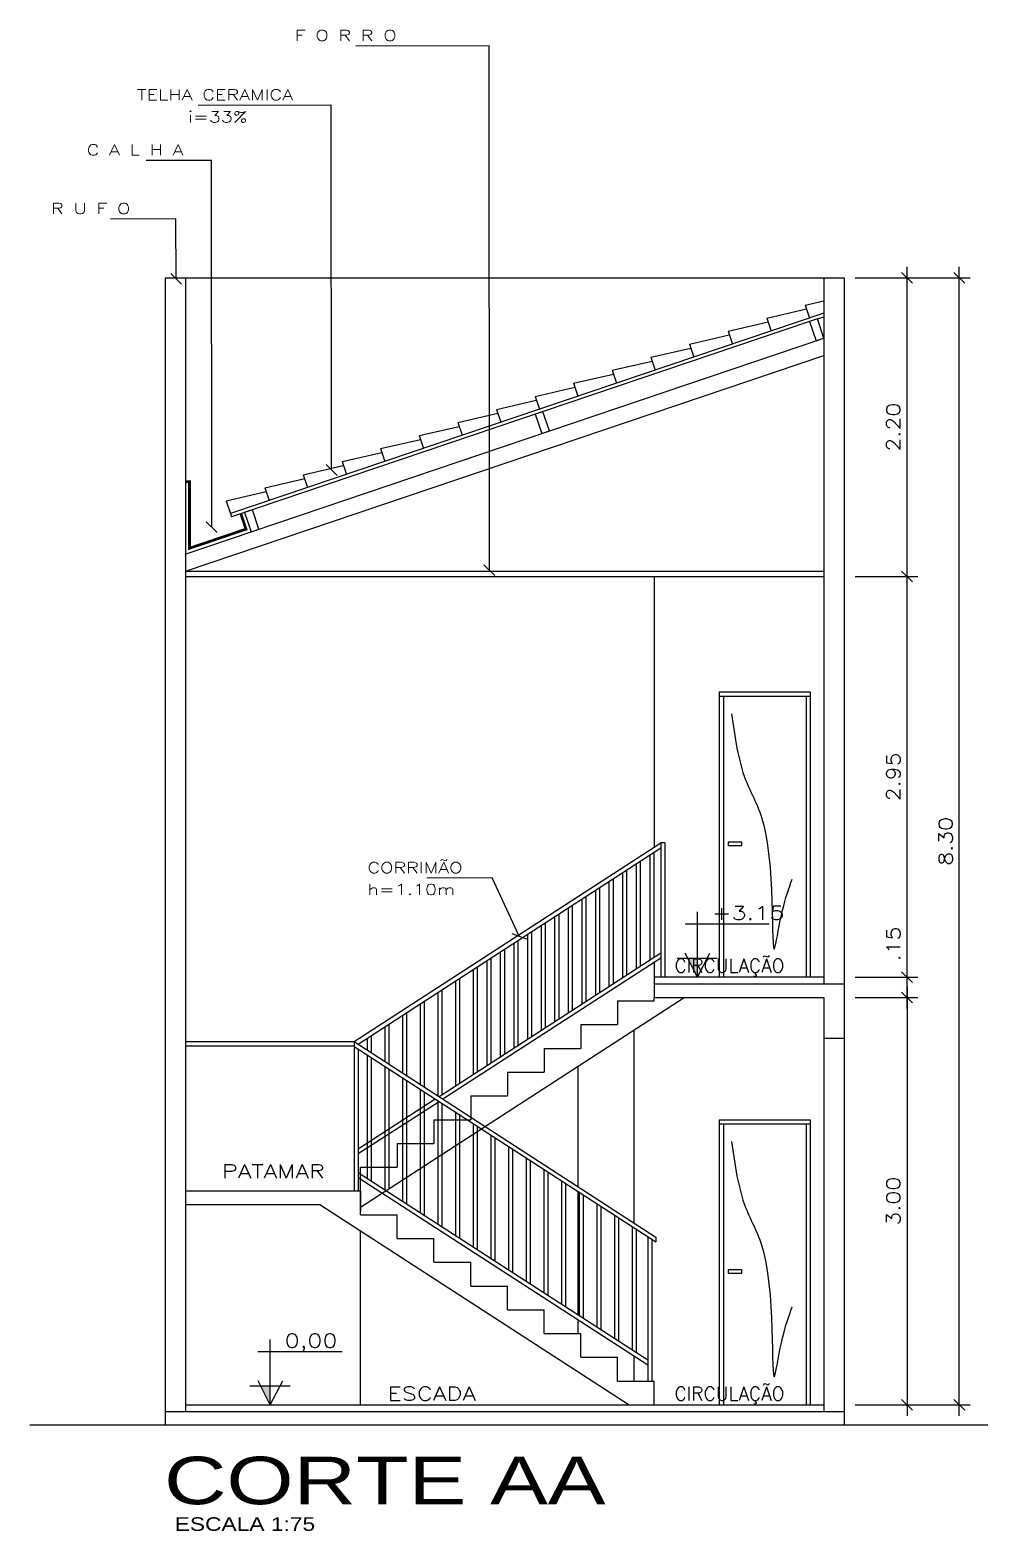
# Model space of a CAD drawing. Extents: x -6 to 123, y -41 to 65.
# Drawn here: x 12.95 to 20, y -1.32 to 9.74 of the extents above; entities that cross this region are included whole.
import ezdxf

# ---------------------------------------------------------------- set-up
doc = ezdxf.new("R2010")
doc.units = 0
doc.header["$MEASUREMENT"] = 0
doc.layers.get('0').update_dxf_attribs({"linetype": 'CONTINUOUS'})
doc.layers.get('DEFPOINTS').update_dxf_attribs({"linetype": 'CONTINUOUS'})
for name, color, linetype in [('CORRIMÃO', 2, 'CONTINUOUS'), ('CT', 1, 'CONTINUOUS'), ('ESCADA', 8, 'CONTINUOUS'), ('FORRO', 3, 'CONTINUOUS'), ('HAX', 20, 'CONTINUOUS'), ('LPISO', 250, 'CONTINUOUS'), ('P02', 1, 'CONTINUOUS'), ('PAREDE', 5, 'CONTINUOUS'), ('PISO', 250, 'CONTINUOUS'), ('T1', 3, 'CONTINUOUS'), ('T2', 6, 'CONTINUOUS'), ('TELHA_CORTE', 9, 'CONTINUOUS'), ('VIGA', 9, 'CONTINUOUS'), ('VISTA', 2, 'CONTINUOUS')]:
    doc.layers.add(name, color=color, linetype=linetype)
doc.styles.add('ARIAL', font='arial.ttf')
doc.styles.add('SIMPLEX', font='simplex.shx', dxfattribs={"width": 1.2})
doc.dimstyles.new('CT-50', dxfattribs={"dimtxt": 0.1, "dimasz": 0.08, "dimexe": 0.08, "dimexo": 0.05, "dimgap": 0.05, "dimtad": 1, "dimzin": 4, "dimdsep": 46, "dimtxsty": 'SIMPLEX', "dimblk1": 'OBLIQUE', "dimblk2": 'OBLIQUE', "dimsah": 1, "dimcen": 0.08, "dimdle": 0.08, "dimclrt": 3, "dimadec": 0, "dimazin": 0, "dimtfac": 1, "dimtmove": 0, "dimatfit": 3, "dimldrblk": 'OBLIQUE', "dimfxl": 1, "dimtolj": 1, "dimtzin": 4, "dimarcsym": 0})

# ---------------------------------------------------------------- blocks, each defined once
blk = doc.blocks.new('_OBLIQUE')
at = {"color": 0, "linetype": 'ByBlock'}
blk.add_line((-0.5, -0.5), (0.5, 0.5), dxfattribs=at)
blk = doc.blocks.new('*D73')
at = {"layer": 'CT', "color": 0, "lineweight": -2}
for p, q in [((19.404, 2.693), (19.404, -0.467)), ((19.023, 2.613), (19.484, 2.613)), ((19.023, -0.387), (19.484, -0.387))]:
    blk.add_line(p, q, dxfattribs=at)
at = {"layer": 'DEFPOINTS', "color": 0}
for p in [(18.973, 2.613), (18.973, -0.387), (19.404, -0.387)]:
    blk.add_point(p, dxfattribs=at)
at = {"layer": 'CT', "color": 0, "lineweight": -2, "xscale": 0.08, "yscale": 0.08, "zscale": 0.08}
for p, rotation in [((19.404, 2.613), 90), ((19.404, -0.387), 270)]:
    blk.add_blockref('_OBLIQUE', p, dxfattribs=dict(at, rotation=rotation))
at = {"layer": 'CT', "color": 3, "insert": (19.304, 1.113), "char_height": 0.1, "attachment_point": 5, "rotation": 90, "style": 'SIMPLEX'}
blk.add_mtext('\\A1;3.00', dxfattribs=at)
blk = doc.blocks.new('*D74')
at = {"layer": 'CT', "color": 0, "lineweight": -2}
for p, q in [((19.404, 2.763), (19.404, 3.172)), ((19.023, 2.763), (19.484, 2.763)), ((19.404, 2.533), (19.404, 2.763)), ((19.023, 2.613), (19.484, 2.613))]:
    blk.add_line(p, q, dxfattribs=at)
at = {"layer": 'DEFPOINTS', "color": 0}
for p in [(18.973, 2.763), (19.404, 2.763), (18.973, 2.613)]:
    blk.add_point(p, dxfattribs=at)
at = {"layer": 'CT', "color": 0, "lineweight": -2, "xscale": 0.08, "yscale": 0.08, "zscale": 0.08}
for p, rotation in [((19.404, 2.763), 90), ((19.404, 2.613), 270)]:
    blk.add_blockref('_OBLIQUE', p, dxfattribs=dict(at, rotation=rotation))
at = {"layer": 'CT', "color": 3, "insert": (19.304, 3.007), "char_height": 0.1, "attachment_point": 5, "rotation": 90, "style": 'SIMPLEX'}
blk.add_mtext('\\A1;.15', dxfattribs=at)
blk = doc.blocks.new('*D75')
at = {"layer": 'CT', "color": 0, "lineweight": -2}
for p, q in [((19.404, 2.683), (19.404, 5.793)), ((19.023, 5.713), (19.484, 5.713)), ((19.023, 2.763), (19.484, 2.763))]:
    blk.add_line(p, q, dxfattribs=at)
at = {"layer": 'DEFPOINTS', "color": 0}
for p in [(18.973, 5.713), (19.404, 5.713), (18.973, 2.763)]:
    blk.add_point(p, dxfattribs=at)
at = {"layer": 'CT', "color": 0, "lineweight": -2, "xscale": 0.08, "yscale": 0.08, "zscale": 0.08}
for p, rotation in [((19.404, 5.713), 90), ((19.404, 2.763), 270)]:
    blk.add_blockref('_OBLIQUE', p, dxfattribs=dict(at, rotation=rotation))
at = {"layer": 'CT', "color": 3, "insert": (19.304, 4.238), "char_height": 0.1, "attachment_point": 5, "rotation": 90, "style": 'SIMPLEX'}
blk.add_mtext('\\A1;2.95', dxfattribs=at)
blk = doc.blocks.new('*D76')
at = {"layer": 'CT', "color": 0, "lineweight": -2}
for p, q in [((19.404, 5.633), (19.404, 7.993)), ((19.023, 7.913), (19.484, 7.913)), ((19.023, 5.713), (19.484, 5.713))]:
    blk.add_line(p, q, dxfattribs=at)
at = {"layer": 'DEFPOINTS', "color": 0}
for p in [(18.973, 7.913), (19.404, 7.913), (18.973, 5.713)]:
    blk.add_point(p, dxfattribs=at)
at = {"layer": 'CT', "color": 0, "lineweight": -2, "xscale": 0.08, "yscale": 0.08, "zscale": 0.08}
for p, rotation in [((19.404, 7.913), 90), ((19.404, 5.713), 270)]:
    blk.add_blockref('_OBLIQUE', p, dxfattribs=dict(at, rotation=rotation))
at = {"layer": 'CT', "color": 3, "insert": (19.304, 6.813), "char_height": 0.1, "attachment_point": 5, "rotation": 90, "style": 'SIMPLEX'}
blk.add_mtext('\\A1;2.20', dxfattribs=at)
blk = doc.blocks.new('*D77')
at = {"layer": 'CT', "color": 0, "lineweight": -2}
for p, q in [((19.789, -0.467), (19.789, 7.993)), ((19.023, 7.913), (19.869, 7.913)), ((19.023, -0.387), (19.869, -0.387))]:
    blk.add_line(p, q, dxfattribs=at)
at = {"layer": 'DEFPOINTS', "color": 0}
for p in [(18.973, 7.913), (19.789, 7.913), (18.973, -0.387)]:
    blk.add_point(p, dxfattribs=at)
at = {"layer": 'CT', "color": 0, "lineweight": -2, "xscale": 0.08, "yscale": 0.08, "zscale": 0.08}
for p, rotation in [((19.789, 7.913), 90), ((19.789, -0.387), 270)]:
    blk.add_blockref('_OBLIQUE', p, dxfattribs=dict(at, rotation=rotation))
at = {"layer": 'CT', "color": 3, "insert": (19.689, 3.763), "char_height": 0.1, "attachment_point": 5, "rotation": 90, "style": 'SIMPLEX'}
blk.add_mtext('\\A1;8.30', dxfattribs=at)

msp = doc.modelspace()

# ---------------------------------------------------------------- hatches: boundary and pattern name
at = {"layer": 'HAX'}
for points in [[(17.862, 2.763), (17.862, 2.903), (17.791, 2.903)], [(14.717, -0.387), (14.717, -0.247), (14.646, -0.247)]]:
    msp.add_hatch(color=256, dxfattribs=at).paths.add_polyline_path(points)

# ---------------------------------------------------------------- linework, layer by layer
at = {"layer": 'CORRIMÃO'}
for p, q in [((15.335, 2.288), (15.335, 1.188)), ((15.335, 2.288), (17.555, 0.849)), ((15.335, 2.252), (17.555, 0.813)), ((15.365, 2.233), (15.365, 1.188)), ((15.43, 2.191), (15.43, 1.282)), ((15.46, 2.171), (15.46, 1.263)), ((15.56, 2.107), (15.56, 1.198)), ((15.59, 2.087), (15.59, 1.203)), ((15.69, 2.022), (15.69, 1.114)), ((15.72, 2.003), (15.72, 1.094)), ((15.82, 1.938), (15.82, 1.03)), ((15.85, 1.919), (15.85, 1.01)), ((15.95, 1.854), (15.95, 0.945)), ((15.98, 1.834), (15.98, 0.926)), ((16.08, 1.77), (16.08, 0.861)), ((16.11, 1.75), (16.11, 0.842)), ((16.21, 1.685), (16.21, 0.777)), ((16.24, 1.666), (16.24, 0.757)), ((16.34, 1.601), (16.34, 0.693)), ((16.37, 1.582), (16.37, 0.673)), ((16.47, 1.517), (16.47, 0.608)), ((16.5, 1.497), (16.5, 0.589)), ((16.6, 1.433), (16.6, 0.524)), ((16.63, 1.413), (16.63, 0.505)), ((16.73, 1.348), (16.73, 0.44)), ((16.76, 1.329), (16.76, 0.42)), ((15.365, 1.324), (17.495, -0.056)), ((15.365, 1.288), (17.495, -0.092)), ((16.86, 1.264), (16.86, 0.356)), ((16.89, 1.245), (16.89, 0.336)), ((16.99, 1.18), (16.99, 0.271)), ((17.02, 1.16), (17.02, 0.252)), ((17.12, 1.096), (17.12, 0.187)), ((17.15, 1.076), (17.15, 0.168)), ((17.25, 1.011), (17.25, 0.103)), ((17.28, 0.992), (17.28, 0.083)), ((17.38, 0.927), (17.38, 0.018)), ((17.41, 0.908), (17.41, -0.001)), ((17.495, 0.852), (17.495, -0.212)), ((17.525, 0.833), (17.525, -0.212)), ((17.555, 0.849), (17.555, 0.813))]:
    msp.add_line(p, q, dxfattribs=at)
at = {"layer": 'ESCADA'}
for p, q in [((17.542, 5.713), (17.542, 3.718)), ((17.542, 2.874), (17.542, 2.713)), ((15.382, 1.069), (17.764, 2.613)), ((17.272, 2.588), (17.542, 2.588)), ((17.272, 2.588), (17.272, 2.413)), ((17.542, 2.588), (17.542, 2.613)), ((17.002, 2.413), (17.272, 2.413)), ((17.002, 2.413), (17.002, 2.238)), ((17.392, 2.372), (17.392, 0.955)), ((16.732, 2.238), (17.002, 2.238)), ((16.732, 2.238), (16.732, 2.063)), ((16.462, 2.063), (16.732, 2.063)), ((16.462, 2.063), (16.462, 1.888)), ((16.192, 1.888), (16.192, 1.713)), ((16.192, 1.888), (16.462, 1.888)), ((15.922, 1.713), (16.192, 1.713)), ((15.922, 1.713), (15.922, 1.538)), ((15.652, 1.538), (15.922, 1.538)), ((15.652, 1.538), (15.652, 1.363)), ((15.382, 1.363), (15.652, 1.363)), ((15.382, 1.188), (15.382, 1.363)), ((17.392, -0.025), (17.392, -0.212))]:
    msp.add_line(p, q, dxfattribs=at)
at = {"layer": 'FORRO'}
for p, q in [((14.092, 5.753), (18.792, 5.753)), ((14.092, 5.713), (18.792, 5.713))]:
    msp.add_line(p, q, dxfattribs=at)
at = {"layer": 'HAX'}
for p, q in [((15.335, 2.288), (17.592, 3.751)), ((15.363, 2.27), (17.592, 3.715)), ((17.51, 3.662), (17.51, 2.889)), ((17.54, 3.681), (17.54, 2.908)), ((17.622, 3.751), (17.592, 3.751)), ((17.592, 3.751), (17.592, 2.763)), ((17.622, 3.751), (17.622, 2.763)), ((17.34, 3.551), (17.34, 2.778)), ((17.41, 3.597), (17.41, 2.824)), ((17.44, 3.616), (17.44, 2.843)), ((17.21, 3.467), (17.21, 2.694)), ((17.24, 3.487), (17.24, 2.714)), ((17.31, 3.532), (17.31, 2.759)), ((17.01, 3.338), (17.01, 2.565)), ((17.04, 3.357), (17.04, 2.584)), ((17.11, 3.402), (17.11, 2.629)), ((17.14, 3.422), (17.14, 2.649)), ((16.81, 3.208), (16.81, 2.435)), ((16.84, 3.227), (16.84, 2.454)), ((16.91, 3.273), (16.91, 2.5)), ((16.94, 3.292), (16.94, 2.519)), ((17.862, 2.763), (17.862, 3.244)), ((16.64, 3.098), (16.64, 2.325)), ((16.71, 3.143), (16.71, 2.37)), ((16.74, 3.163), (16.74, 2.39)), ((18.39, 3.154), (17.771, 3.154)), ((16.51, 3.013), (16.51, 2.24)), ((16.54, 3.033), (16.54, 2.26)), ((16.61, 3.078), (16.61, 2.305)), ((15.959, 1.884), (17.592, 2.942)), ((15.987, 1.866), (17.592, 2.906)), ((16.31, 2.884), (16.31, 2.111)), ((16.34, 2.903), (16.34, 2.13)), ((16.41, 2.949), (16.41, 2.176)), ((16.44, 2.968), (16.44, 2.195)), ((17.712, 2.903), (18.007, 2.903)), ((17.862, 2.763), (17.772, 2.939)), ((17.862, 2.763), (17.953, 2.939)), ((16.21, 2.819), (16.21, 2.046)), ((16.24, 2.838), (16.24, 2.065)), ((15.98, 2.67), (15.98, 1.897)), ((16.08, 2.735), (16.08, 1.962)), ((16.11, 2.754), (16.11, 1.981)), ((15.82, 2.566), (15.82, 1.974)), ((15.85, 2.586), (15.85, 1.954)), ((15.95, 2.651), (15.95, 1.89)), ((15.69, 2.482), (15.69, 2.058)), ((15.72, 2.501), (15.72, 2.039)), ((15.46, 2.333), (15.46, 2.207)), ((15.56, 2.398), (15.56, 2.142)), ((15.59, 2.417), (15.59, 2.123)), ((14.092, 2.288), (15.335, 2.288)), ((14.092, 2.258), (15.335, 2.258)), ((15.43, 2.313), (15.43, 2.227)), ((15.365, 1.499), (15.931, 1.866)), ((15.365, 1.463), (15.959, 1.848)), ((15.245, 0.004), (14.626, 0.004)), ((14.717, -0.387), (14.717, 0.094)), ((14.717, -0.387), (14.627, -0.211)), ((14.717, -0.387), (14.808, -0.211)), ((14.567, -0.247), (14.862, -0.247))]:
    msp.add_line(p, q, dxfattribs=at)
at = {"layer": 'LPISO'}
for p, q in [((18.792, 2.763), (17.542, 2.763)), ((16.982, 2.106), (16.982, 1.221)), ((16.982, 1.185), (16.982, 0.276)), ((15.382, -0.387), (15.382, 0.894)), ((16.982, 0.24), (16.982, 0.138)), ((14.092, -0.387), (18.792, -0.387))]:
    msp.add_line(p, q, dxfattribs=at)
for points in [[(18.113, 4.702), (18.216, 4.216), (18.35, 3.881), (18.434, 2.99), (18.488, 3.257), (18.559, 3.485)], [(18.113, 1.552), (18.216, 1.066), (18.35, 0.731), (18.434, -0.16), (18.488, 0.107), (18.559, 0.335)]]:
    msp.add_spline(points, degree=3, dxfattribs=at)
at = {"layer": 'P02'}
for p, q in [((18.022, 4.863), (18.692, 4.863)), ((18.022, 4.863), (18.022, 2.763)), ((18.022, 4.833), (18.692, 4.833)), ((18.052, 4.833), (18.052, 2.763)), ((18.662, 4.833), (18.662, 2.763)), ((18.692, 4.863), (18.692, 2.763)), ((18.022, 1.713), (18.022, -0.387)), ((18.022, 1.713), (18.692, 1.713)), ((18.022, 1.683), (18.692, 1.683)), ((18.052, 1.683), (18.052, -0.387)), ((18.662, 1.683), (18.662, -0.387)), ((18.692, 1.713), (18.692, -0.387))]:
    msp.add_line(p, q, dxfattribs=at)
for points in [[(18.088, 3.756), (18.088, 3.733), (18.188, 3.733), (18.188, 3.756)], [(18.088, 0.606), (18.088, 0.583), (18.188, 0.583), (18.188, 0.606)]]:
    msp.add_lwpolyline(points, close=True, dxfattribs=at)
at = {"layer": 'PAREDE'}
for p, q in [((13.942, 7.913), (13.942, -0.437)), ((13.942, 7.913), (14.092, 7.913)), ((14.092, 7.913), (14.092, -0.437)), ((14.092, 7.913), (14.092, 6.786)), ((18.792, 7.913), (18.792, 2.713)), ((18.792, 7.913), (18.942, 7.913)), ((18.942, 7.913), (18.942, -0.537)), ((17.542, 2.713), (18.942, 2.713)), ((17.542, 2.713), (17.542, 2.613)), ((17.542, 2.613), (18.792, 2.613)), ((18.792, 2.613), (18.792, -0.437)), ((18.792, 2.313), (18.942, 2.313)), ((14.092, 1.188), (15.382, 1.188)), ((15.382, 1.188), (15.382, 1.038)), ((15.382, 1.013), (15.382, 1.188)), ((14.092, 1.088), (15.082, 1.088)), ((15.082, 1.088), (17.358, -0.387)), ((15.382, 1.013), (15.652, 1.013)), ((15.652, 0.838), (15.652, 1.013)), ((15.652, 0.838), (15.922, 0.838)), ((15.922, 0.663), (15.922, 0.838)), ((15.922, 0.663), (16.192, 0.663)), ((16.192, 0.488), (16.192, 0.663)), ((16.192, 0.488), (16.462, 0.488)), ((16.462, 0.313), (16.462, 0.488)), ((16.462, 0.313), (16.732, 0.313)), ((16.732, 0.138), (16.732, 0.313)), ((16.732, 0.138), (17.002, 0.138)), ((17.002, -0.037), (17.002, 0.138)), ((17.002, -0.037), (17.272, -0.037)), ((17.272, -0.212), (17.272, -0.037)), ((17.272, -0.212), (17.542, -0.212)), ((17.542, -0.387), (17.542, -0.212)), ((13.942, -0.437), (18.942, -0.437)), ((13.942, -0.437), (13.942, -0.537)), ((20, -0.537), (12.948, -0.537))]:
    msp.add_line(p, q, dxfattribs=at)
at = {"layer": 'PISO'}
msp.add_line((14.092, 7.913), (18.792, 7.913), dxfattribs=at)
at = {"layer": 'TELHA_CORTE'}
for p, q in [((18.655, 7.712), (18.792, 7.744)), ((18.792, 7.653), (14.424, 6.177)), ((18.371, 7.616), (18.665, 7.684)), ((18.655, 7.712), (18.687, 7.617)), ((18.655, 7.712), (18.687, 7.617)), ((18.087, 7.52), (18.381, 7.588)), ((18.087, 7.52), (18.381, 7.588)), ((18.087, 7.52), (18.119, 7.425)), ((18.087, 7.52), (18.119, 7.425)), ((18.371, 7.616), (18.403, 7.521)), ((18.371, 7.616), (18.403, 7.521)), ((17.802, 7.424), (18.096, 7.492)), ((17.802, 7.424), (17.835, 7.329)), ((17.802, 7.424), (17.835, 7.329)), ((17.234, 7.232), (17.528, 7.299)), ((17.518, 7.328), (17.812, 7.396)), ((17.518, 7.328), (17.55, 7.233)), ((16.95, 7.136), (17.244, 7.203)), ((17.234, 7.232), (17.266, 7.137)), ((17.234, 7.232), (17.266, 7.137)), ((16.666, 7.04), (16.959, 7.107)), ((16.666, 7.04), (16.959, 7.107)), ((16.95, 7.136), (16.982, 7.041)), ((16.95, 7.136), (16.982, 7.041)), ((16.381, 6.944), (16.675, 7.011)), ((16.666, 7.04), (16.698, 6.945)), ((16.666, 7.04), (16.698, 6.945)), ((16.097, 6.848), (16.391, 6.915)), ((16.381, 6.944), (16.413, 6.849)), ((16.381, 6.944), (16.413, 6.849)), ((15.813, 6.752), (16.107, 6.819)), ((15.813, 6.752), (15.845, 6.657)), ((15.813, 6.752), (15.845, 6.657)), ((16.097, 6.848), (16.129, 6.753)), ((15.529, 6.656), (15.823, 6.723)), ((15.529, 6.656), (15.561, 6.561)), ((14.96, 6.463), (15.254, 6.531)), ((15.245, 6.559), (15.538, 6.627)), ((15.245, 6.559), (15.277, 6.465)), ((15.245, 6.559), (15.277, 6.465)), ((14.676, 6.367), (14.97, 6.435)), ((14.96, 6.463), (14.992, 6.369)), ((14.392, 6.271), (14.686, 6.339)), ((14.676, 6.367), (14.708, 6.273)), ((14.392, 6.271), (14.424, 6.177))]:
    msp.add_line(p, q, dxfattribs=at)
at = {"layer": 'VIGA'}
for points in [[(18.792, 7.468), (18.744, 7.61), (18.687, 7.591), (18.735, 7.449)], [(16.772, 6.785), (16.724, 6.927), (16.667, 6.908), (16.715, 6.766)], [(14.633, 6.062), (14.585, 6.205), (14.528, 6.185), (14.576, 6.043)]]:
    msp.add_lwpolyline(points, close=True, dxfattribs=at)
at = {"layer": 'VIGA', "const_width": 0.02}
msp.add_lwpolyline([(14.5, 6.176), (14.538, 6.062), (14.122, 5.921), (14.122, 6.411), (14.092, 6.411)], dxfattribs=at)
at = {"layer": 'VISTA'}
for p, q in [((18.687, 7.591), (14.432, 6.153)), ((18.744, 7.61), (18.792, 7.626)), ((14.091, 5.879), (18.792, 7.468)), ((14.092, 5.753), (18.792, 7.341)), ((14.424, 6.177), (14.432, 6.153))]:
    msp.add_line(p, q, dxfattribs=at)

# ---------------------------------------------------------------- texts
at = {"layer": 'T1'}
for s, height, style, width, p in [('F O R R O', 0.08, 'SIMPLEX', 1.3, (14.898, 9.658)), ('TELHA CERAMICA', 0.08, 'SIMPLEX', 1.3, (13.735, 9.221)), ('i=33%', 0.08, 'SIMPLEX', 1.3, (14.112, 9.058)), ('C A L H A', 0.08, 'SIMPLEX', 1.3, (13.365, 8.815)), ('R U F O', 0.08, 'SIMPLEX', 1.3, (13.103, 8.383)), ('CORRIMÃO', 0.08, 'SIMPLEX', 1.3, (15.432, 3.529)), ('h=1.10m', 0.08, 'SIMPLEX', 1.3, (15.432, 3.368)), ('+3.15', 0.1, 'SIMPLEX', 1.3, (17.967, 3.186)), ('PATAMAR', 0.1, 'SIMPLEX', 1.3, (14.361, 1.283)), ('0,00', 0.1, 'SIMPLEX', 1.3, (14.822, 0.036)), ('ESCADA', 0.1, 'SIMPLEX', 1.3, (15.579, -0.354)), ('ESCALA 1:75', 0.1, 'ARIAL', 1.2, (14.013, -1.315))]:
    msp.add_text(s, height=height, dxfattribs=dict(at, style=style, width=width)).set_placement(p)
at = {"layer": 'T1', "style": 'SIMPLEX'}
for p in [(17.692, 2.797), (17.692, -0.354)]:
    msp.add_text('CIRCULAÇÃO', height=0.1, dxfattribs=at).set_placement(p)
at = {"layer": 'T2', "style": 'ARIAL', "width": 1.3}
msp.add_text('CORTE AA', height=0.35, dxfattribs=at).set_placement((13.935, -1.119))

# ---------------------------------------------------------------- dimensions: what is measured, and where the dimension line sits
at = {"layer": 'CT'}
for base, p1, p2, picture, middle in [((19.404, 7.913), (18.973, 5.713), (18.973, 7.913), '*D76', (19.304, 6.813)), ((19.789, 7.913), (18.973, -0.387), (18.973, 7.913), '*D77', (19.689, 3.763)), ((19.404, 5.713), (18.973, 2.763), (18.973, 5.713), '*D75', (19.304, 4.238)), ((19.404, 2.763), (18.973, 2.613), (18.973, 2.763), '*D74', (19.304, 3.007)), ((19.404, -0.387), (18.973, 2.613), (18.973, -0.387), '*D73', (19.304, 1.113))]:
    dim = msp.add_linear_dim(base=base, p1=p1, p2=p2, angle=90, dimstyle='CT-50', dxfattribs=at)
    dim.commit()
    dim.dimension.update_dxf_attribs({"geometry": picture, "text_midpoint": middle})

# ---------------------------------------------------------------- leaders
for points in [[(16.33, 5.76), (16.327, 9.622), (15.347, 9.62)], [(15.168, 6.498), (15.165, 9.184), (14.185, 9.183)], [(14.286, 6.077), (14.283, 8.778), (13.802, 8.777)], [(14.024, 7.906), (14.021, 8.347), (13.54, 8.345)], [(16.549, 3.065), (16.35, 3.493), (15.869, 3.492)]]:
    msp.add_leader(points, dimstyle='CT-50', dxfattribs=at)

doc.saveas('drawing.dxf')
